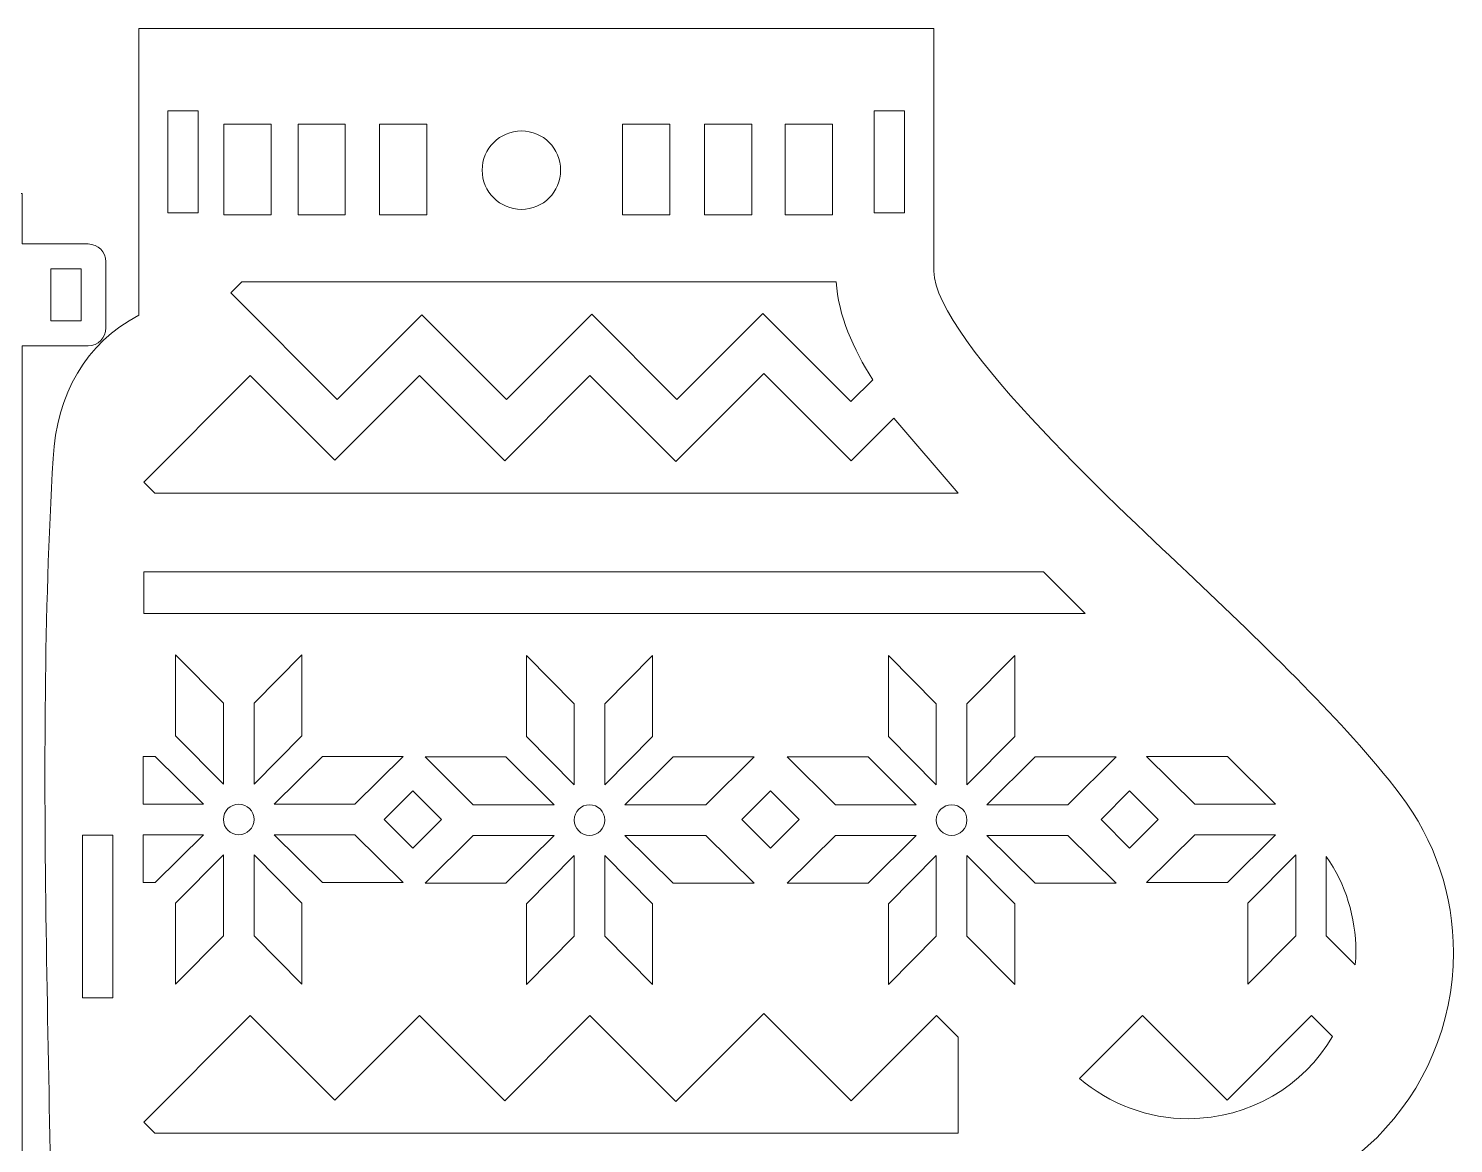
# Model space of a CAD drawing. Header units: centimetres. Extents: x -18.3 to 17.8, y -12.1 to 13.5.
# Drawn here: x 1.82 to 17.77, y 0.94 to 13.42 of the extents above; entities that cross this region are included whole.
import ezdxf

# ---------------------------------------------------------------- set-up
doc = ezdxf.new("R2010")
doc.units = ezdxf.units.CM
doc.header["$MEASUREMENT"] = 0
doc.layers.add('layer 1', color=7, linetype='Continuous')

msp = doc.modelspace()

# ---------------------------------------------------------------- linework, layer by layer
at = {"layer": 'layer 1', "color": 250, "lineweight": 9}
for points, knots in [([(3.05385, 10.21314), (3.05385, 10.21314), (3.05385, 13.42332), (3.05385, 13.42332), (3.05385, 13.42332), (3.05385, 13.42332), (11.95508, 13.42332), (11.95508, 13.42332), (11.95508, 13.42332), (11.95508, 13.42332), (11.95508, 10.70796), (11.95508, 10.70796), (11.95508, 10.70796), (11.95508, 9.93726), (14.23002, 7.87226), (14.79118, 7.33782), (14.79118, 7.33782), (15.22834, 6.92148), (15.66591, 6.50441), (16.08871, 6.07343), (16.08871, 6.07343), (16.46866, 5.68613), (16.84678, 5.28049), (17.17553, 4.84846), (17.17553, 4.84846), (17.5635, 4.3386), (17.7713, 3.72017), (17.7713, 3.07951), (17.7713, 3.07951), (17.7713, 1.46515), (16.46225, 0.15614), (14.8479, 0.15614), (14.8479, 0.15614), (14.31304, 0.15614), (13.79907, 0.30156), (13.3541, 0.56622), (13.3541, 0.56622), (13.3541, 0.56622), (13.3541, -1.9431), (13.3541, -1.9431), (13.3541, -1.9431), (13.37918, -5.0591), (10.82878, -7.57668), (7.7238, -7.57668), (7.7238, -7.57668), (4.61443, -7.57668), (2.0935, -5.05573), (2.0935, -1.94636), (2.0935, -1.94636), (2.0935, 1.57246), (1.89054, 5.09389), (2.09434, 8.61067), (2.09434, 8.61067), (2.13602, 9.33), (2.45902, 9.90311), (3.05385, 10.21314)], [0, 0, 0, 0, 0.06666667, 0.06666667, 0.06666667, 0.06666667, 0.13333333, 0.13333333, 0.13333333, 0.13333333, 0.2, 0.2, 0.2, 0.2, 0.26666667, 0.26666667, 0.26666667, 0.26666667, 0.33333333, 0.33333333, 0.33333333, 0.33333333, 0.4, 0.4, 0.4, 0.4, 0.46666667, 0.46666667, 0.46666667, 0.46666667, 0.53333333, 0.53333333, 0.53333333, 0.53333333, 0.6, 0.6, 0.6, 0.6, 0.66666667, 0.66666667, 0.66666667, 0.66666667, 0.73333333, 0.73333333, 0.73333333, 0.73333333, 0.8, 0.8, 0.8, 0.8, 0.86666667, 0.86666667, 0.86666667, 0.86666667, 1, 1, 1, 1]), ([(3.7192, 11.36144), (3.7192, 11.36144), (3.3792, 11.36144), (3.3792, 11.36144), (3.3792, 11.36144), (3.3792, 11.36144), (3.3792, 12.50147), (3.3792, 12.50147), (3.3792, 12.50147), (3.3792, 12.50147), (3.7192, 12.50147), (3.7192, 12.50147), (3.7192, 12.50147), (3.7192, 12.50147), (3.7192, 11.36144), (3.7192, 11.36144)], [0, 0, 0, 0, 0.2, 0.2, 0.2, 0.2, 0.4, 0.4, 0.4, 0.4, 0.6, 0.6, 0.6, 0.6, 1, 1, 1, 1]), ([(11.62508, 11.36144), (11.62508, 11.36144), (11.28508, 11.36144), (11.28508, 11.36144), (11.28508, 11.36144), (11.28508, 11.36144), (11.28508, 12.50147), (11.28508, 12.50147), (11.28508, 12.50147), (11.28508, 12.50147), (11.62508, 12.50147), (11.62508, 12.50147), (11.62508, 12.50147), (11.62508, 12.50147), (11.62508, 11.36144), (11.62508, 11.36144)], [0, 0, 0, 0, 0.2, 0.2, 0.2, 0.2, 0.4, 0.4, 0.4, 0.4, 0.6, 0.6, 0.6, 0.6, 1, 1, 1, 1]), ([(4.53563, 11.33703), (4.53563, 11.33703), (4.00751, 11.33703), (4.00751, 11.33703), (4.00751, 11.33703), (4.00751, 11.33703), (4.00751, 12.35212), (4.00751, 12.35212), (4.00751, 12.35212), (4.00751, 12.35212), (4.53563, 12.35212), (4.53563, 12.35212), (4.53563, 12.35212), (4.53563, 12.35212), (4.53563, 11.33703), (4.53563, 11.33703)], [0, 0, 0, 0, 0.2, 0.2, 0.2, 0.2, 0.4, 0.4, 0.4, 0.4, 0.6, 0.6, 0.6, 0.6, 1, 1, 1, 1]), ([(5.36554, 11.33703), (5.36554, 11.33703), (4.83742, 11.33703), (4.83742, 11.33703), (4.83742, 11.33703), (4.83742, 11.33703), (4.83742, 12.35212), (4.83742, 12.35212), (4.83742, 12.35212), (4.83742, 12.35212), (5.36554, 12.35212), (5.36554, 12.35212), (5.36554, 12.35212), (5.36554, 12.35212), (5.36554, 11.33703), (5.36554, 11.33703)], [0, 0, 0, 0, 0.2, 0.2, 0.2, 0.2, 0.4, 0.4, 0.4, 0.4, 0.6, 0.6, 0.6, 0.6, 1, 1, 1, 1]), ([(6.27776, 11.33703), (6.27776, 11.33703), (5.74964, 11.33703), (5.74964, 11.33703), (5.74964, 11.33703), (5.74964, 11.33703), (5.74964, 12.35212), (5.74964, 12.35212), (5.74964, 12.35212), (5.74964, 12.35212), (6.27776, 12.35212), (6.27776, 12.35212), (6.27776, 12.35212), (6.27776, 12.35212), (6.27776, 11.33703), (6.27776, 11.33703)], [0, 0, 0, 0, 0.2, 0.2, 0.2, 0.2, 0.4, 0.4, 0.4, 0.4, 0.6, 0.6, 0.6, 0.6, 1, 1, 1, 1]), ([(8.99724, 11.33703), (8.99724, 11.33703), (8.46912, 11.33703), (8.46912, 11.33703), (8.46912, 11.33703), (8.46912, 11.33703), (8.46912, 12.35212), (8.46912, 12.35212), (8.46912, 12.35212), (8.46912, 12.35212), (8.99724, 12.35212), (8.99724, 12.35212), (8.99724, 12.35212), (8.99724, 12.35212), (8.99724, 11.33703), (8.99724, 11.33703)], [0, 0, 0, 0, 0.2, 0.2, 0.2, 0.2, 0.4, 0.4, 0.4, 0.4, 0.6, 0.6, 0.6, 0.6, 1, 1, 1, 1]), ([(9.9163, 11.33703), (9.9163, 11.33703), (9.38818, 11.33703), (9.38818, 11.33703), (9.38818, 11.33703), (9.38818, 11.33703), (9.38818, 12.35212), (9.38818, 12.35212), (9.38818, 12.35212), (9.38818, 12.35212), (9.9163, 12.35212), (9.9163, 12.35212), (9.9163, 12.35212), (9.9163, 12.35212), (9.9163, 11.33703), (9.9163, 11.33703)], [0, 0, 0, 0, 0.2, 0.2, 0.2, 0.2, 0.4, 0.4, 0.4, 0.4, 0.6, 0.6, 0.6, 0.6, 1, 1, 1, 1]), ([(10.81823, 11.33703), (10.81823, 11.33703), (10.29011, 11.33703), (10.29011, 11.33703), (10.29011, 11.33703), (10.29011, 11.33703), (10.29011, 12.35212), (10.29011, 12.35212), (10.29011, 12.35212), (10.29011, 12.35212), (10.81823, 12.35212), (10.81823, 12.35212), (10.81823, 12.35212), (10.81823, 12.35212), (10.81823, 11.33703), (10.81823, 11.33703)], [0, 0, 0, 0, 0.2, 0.2, 0.2, 0.2, 0.4, 0.4, 0.4, 0.4, 0.6, 0.6, 0.6, 0.6, 1, 1, 1, 1]), ([(7.33742, 11.39876), (7.09499, 11.39876), (6.89847, 11.59528), (6.89847, 11.83771), (6.89847, 11.83771), (6.89847, 12.08015), (7.09499, 12.27667), (7.33742, 12.27667), (7.33742, 12.27667), (7.57986, 12.27667), (7.77637, 12.08015), (7.77637, 11.83771), (7.77637, 11.83771), (7.77637, 11.59528), (7.57986, 11.39876), (7.33742, 11.39876)], [0, 0, 0, 0, 0.2, 0.2, 0.2, 0.2, 0.4, 0.4, 0.4, 0.4, 0.6, 0.6, 0.6, 0.6, 1, 1, 1, 1]), ([(-2.25115, -7.28205), (-2.25115, -7.28205), (-2.25115, -7.15516), (-2.25115, -7.15516), (-2.25115, -7.15516), (-2.25115, -7.15516), (-2.55116, -7.15516), (-2.55116, -7.15516), (-2.55116, -7.15516), (-2.55116, -7.15516), (-2.55116, -6.52785), (-2.55116, -6.52785), (-2.55116, -6.52785), (-2.55116, -6.52785), (-2.25115, -6.52785), (-2.25115, -6.52785), (-2.25115, -6.52785), (-2.25115, -6.52785), (-2.25115, -5.69851), (-2.25115, -5.69851), (-2.25115, -5.69851), (-2.25115, -5.69851), (-2.25115, -5.042), (-2.25115, -5.042), (-2.25115, -5.042), (-2.25115, -5.042), (-2.25115, -2.96381), (-2.25115, -2.96381), (-2.25115, -2.96381), (-2.25115, -2.96381), (-2.55115, -2.96381), (-2.55115, -2.96381), (-2.55115, -2.96381), (-2.55115, -2.96381), (-2.55115, -2.3073), (-2.55115, -2.3073), (-2.55115, -2.3073), (-2.55115, -2.3073), (-2.25115, -2.3073), (-2.25115, -2.3073), (-2.25115, -2.3073), (-2.25115, -2.3073), (-2.25115, -0.38611), (-2.25115, -0.38611), (-2.25115, -0.38611), (-2.25115, -0.40261), (-2.26465, -0.41611), (-2.28115, -0.41611), (-2.28115, -0.41611), (-2.28115, -0.41611), (-2.52115, -0.41611), (-2.52115, -0.41611), (-2.52115, -0.41611), (-2.53765, -0.41611), (-2.55115, -0.40261), (-2.55115, -0.38611), (-2.55115, -0.38611), (-2.55115, -0.38611), (-2.55115, 0.21039), (-2.55115, 0.21039), (-2.55115, 0.21039), (-2.55115, 0.2269), (-2.53765, 0.2404), (-2.52115, 0.2404), (-2.52115, 0.2404), (-2.52115, 0.2404), (-2.28115, 0.2404), (-2.28115, 0.2404), (-2.28115, 0.2404), (-2.26465, 0.2404), (-2.25115, 0.2269), (-2.25115, 0.21039), (-2.25115, 0.21039), (-2.25115, 0.21039), (-2.25115, 3.10605), (-2.25115, 3.10605), (-2.25115, 3.10605), (-2.25115, 3.10605), (-2.55115, 3.10605), (-2.55115, 3.10605), (-2.55115, 3.10605), (-2.55115, 3.10605), (-2.55115, 4.01445), (-2.55115, 4.01445), (-2.55115, 4.01445), (-2.55115, 4.01445), (-2.25115, 4.01445), (-2.25115, 4.01445), (-2.25115, 4.01445), (-2.25115, 4.01445), (-2.25115, 7.28775), (-2.25115, 7.28775), (-2.25115, 7.28775), (-2.25115, 7.28775), (-2.55115, 7.28775), (-2.55115, 7.28775), (-2.55115, 7.28775), (-2.55115, 7.28775), (-2.55115, 8.19615), (-2.55115, 8.19615), (-2.55115, 8.19615), (-2.55115, 8.19615), (-2.25115, 8.19615), (-2.25115, 8.19615), (-2.25115, 8.19615), (-2.25115, 8.19615), (-2.25115, 9.21795), (-2.25115, 9.21795), (-2.25115, 9.21795), (-2.25115, 9.21795), (-2.25115, 9.87143), (-2.25115, 9.87143), (-2.25115, 9.87143), (-2.25115, 9.87143), (-2.55115, 9.87143), (-2.55115, 9.87143), (-2.55115, 9.87143), (-2.55115, 9.87143), (-2.55115, 10.77983), (-2.55115, 10.77983), (-2.55115, 10.77983), (-2.55115, 10.77983), (-2.25115, 10.77983), (-2.25115, 10.77983), (-2.25115, 10.77983), (-2.25115, 10.77983), (-2.25115, 11.57795), (-2.25115, 11.57795), (-2.25115, 11.57795), (-2.25115, 11.57795), (-1.45115, 11.57795), (-1.45115, 11.57795), (-1.45115, 11.57795), (-1.45115, 11.57795), (-1.45115, 11.27795), (-1.45115, 11.27795), (-1.45115, 11.27795), (-1.45115, 11.27795), (-0.65115, 11.27795), (-0.65115, 11.27795), (-0.65115, 11.27795), (-0.65115, 11.27795), (-0.65115, 11.57795), (-0.65115, 11.57795), (-0.65115, 11.57795), (-0.65115, 11.57795), (0.14885, 11.57795), (0.14885, 11.57795), (0.14885, 11.57795), (0.14885, 11.57795), (0.14885, 11.27795), (0.14885, 11.27795), (0.14885, 11.27795), (0.14885, 11.27795), (0.94885, 11.27795), (0.94885, 11.27795), (0.94885, 11.27795), (0.94885, 11.27795), (0.94885, 11.57795), (0.94885, 11.57795), (0.94885, 11.57795), (0.94885, 11.57795), (1.74885, 11.57795), (1.74885, 11.57795), (1.74885, 11.57795), (1.74885, 11.57795), (1.74885, 11.01146), (1.74885, 11.01146), (1.74885, 11.01146), (1.74885, 11.01146), (2.48648, 11.01146), (2.48648, 11.01146), (2.48648, 11.01146), (2.5965, 11.01146), (2.68649, 10.92146), (2.68649, 10.81146), (2.68649, 10.81146), (2.68649, 10.81146), (2.68649, 10.07143), (2.68649, 10.07143), (2.68649, 10.07143), (2.68649, 9.96143), (2.5965, 9.87143), (2.48648, 9.87143), (2.48648, 9.87143), (2.48648, 9.87143), (1.74885, 9.87143), (1.74885, 9.87143), (1.74885, 9.87143), (1.74885, 9.87143), (1.74885, 9.21795), (1.74885, 9.21795), (1.74885, 9.21795), (1.74885, 9.21795), (1.74885, -6.64145), (1.74885, -6.64145), (1.74885, -6.64145), (1.74885, -6.64145), (1.34885, -6.64145), (1.34885, -6.64145), (1.34885, -6.64145), (1.34885, -6.64145), (1.34885, -6.78334), (1.34885, -6.78334), (1.34885, -6.78334), (1.34885, -6.78334), (1.34885, -6.79102), (1.34885, -6.79102), (1.34885, -6.79102), (1.34885, -6.79102), (1.34885, -7.04145), (1.34885, -7.04145), (1.34885, -7.04145), (1.34885, -7.04145), (1.74885, -7.04145), (1.74885, -7.04145), (1.74885, -7.04145), (1.74885, -7.04145), (1.74885, -7.28205), (1.74885, -7.28205), (1.74885, -7.28205), (1.74885, -7.28205), (-2.25115, -7.28205), (-2.25115, -7.28205)], [0, 0, 0, 0, 0.01754386, 0.01754386, 0.01754386, 0.01754386, 0.03508772, 0.03508772, 0.03508772, 0.03508772, 0.05263158, 0.05263158, 0.05263158, 0.05263158, 0.07017544, 0.07017544, 0.07017544, 0.07017544, 0.0877193, 0.0877193, 0.0877193, 0.0877193, 0.10526316, 0.10526316, 0.10526316, 0.10526316, 0.12280702, 0.12280702, 0.12280702, 0.12280702, 0.14035088, 0.14035088, 0.14035088, 0.14035088, 0.15789474, 0.15789474, 0.15789474, 0.15789474, 0.1754386, 0.1754386, 0.1754386, 0.1754386, 0.19298246, 0.19298246, 0.19298246, 0.19298246, 0.21052632, 0.21052632, 0.21052632, 0.21052632, 0.22807018, 0.22807018, 0.22807018, 0.22807018, 0.24561404, 0.24561404, 0.24561404, 0.24561404, 0.26315789, 0.26315789, 0.26315789, 0.26315789, 0.28070175, 0.28070175, 0.28070175, 0.28070175, 0.29824561, 0.29824561, 0.29824561, 0.29824561, 0.31578947, 0.31578947, 0.31578947, 0.31578947, 0.33333333, 0.33333333, 0.33333333, 0.33333333, 0.35087719, 0.35087719, 0.35087719, 0.35087719, 0.36842105, 0.36842105, 0.36842105, 0.36842105, 0.38596491, 0.38596491, 0.38596491, 0.38596491, 0.40350877, 0.40350877, 0.40350877, 0.40350877, 0.42105263, 0.42105263, 0.42105263, 0.42105263, 0.43859649, 0.43859649, 0.43859649, 0.43859649, 0.45614035, 0.45614035, 0.45614035, 0.45614035, 0.47368421, 0.47368421, 0.47368421, 0.47368421, 0.49122807, 0.49122807, 0.49122807, 0.49122807, 0.50877193, 0.50877193, 0.50877193, 0.50877193, 0.52631579, 0.52631579, 0.52631579, 0.52631579, 0.54385965, 0.54385965, 0.54385965, 0.54385965, 0.56140351, 0.56140351, 0.56140351, 0.56140351, 0.57894737, 0.57894737, 0.57894737, 0.57894737, 0.59649123, 0.59649123, 0.59649123, 0.59649123, 0.61403509, 0.61403509, 0.61403509, 0.61403509, 0.63157895, 0.63157895, 0.63157895, 0.63157895, 0.64912281, 0.64912281, 0.64912281, 0.64912281, 0.66666667, 0.66666667, 0.66666667, 0.66666667, 0.68421053, 0.68421053, 0.68421053, 0.68421053, 0.70175439, 0.70175439, 0.70175439, 0.70175439, 0.71929825, 0.71929825, 0.71929825, 0.71929825, 0.73684211, 0.73684211, 0.73684211, 0.73684211, 0.75438596, 0.75438596, 0.75438596, 0.75438596, 0.77192982, 0.77192982, 0.77192982, 0.77192982, 0.78947368, 0.78947368, 0.78947368, 0.78947368, 0.80701754, 0.80701754, 0.80701754, 0.80701754, 0.8245614, 0.8245614, 0.8245614, 0.8245614, 0.84210526, 0.84210526, 0.84210526, 0.84210526, 0.85964912, 0.85964912, 0.85964912, 0.85964912, 0.87719298, 0.87719298, 0.87719298, 0.87719298, 0.89473684, 0.89473684, 0.89473684, 0.89473684, 0.9122807, 0.9122807, 0.9122807, 0.9122807, 0.92982456, 0.92982456, 0.92982456, 0.92982456, 0.94736842, 0.94736842, 0.94736842, 0.94736842, 0.96491228, 0.96491228, 0.96491228, 0.96491228, 1, 1, 1, 1]), ([(2.40885, 10.15041), (2.40885, 10.15041), (2.06885, 10.15041), (2.06885, 10.15041), (2.06885, 10.15041), (2.06885, 10.15041), (2.06885, 10.73249), (2.06885, 10.73249), (2.06885, 10.73249), (2.06885, 10.73249), (2.40885, 10.73249), (2.40885, 10.73249), (2.40885, 10.73249), (2.40885, 10.73249), (2.40885, 10.15041), (2.40885, 10.15041)], [0, 0, 0, 0, 0.2, 0.2, 0.2, 0.2, 0.4, 0.4, 0.4, 0.4, 0.6, 0.6, 0.6, 0.6, 1, 1, 1, 1]), ([(11.27055, 9.49259), (11.05172, 9.83801), (10.88267, 10.21488), (10.86197, 10.58853), (10.86197, 10.58853), (10.86197, 10.58853), (4.2074, 10.58853), (4.2074, 10.58853), (4.2074, 10.58853), (4.2074, 10.58853), (4.08365, 10.46477), (4.08365, 10.46477), (4.08365, 10.46477), (4.08365, 10.46477), (5.27671, 9.2717), (5.27671, 9.2717), (5.27671, 9.2717), (5.27671, 9.2717), (6.22374, 10.21873), (6.22374, 10.21873), (6.22374, 10.21873), (6.22374, 10.21873), (7.17078, 9.2717), (7.17078, 9.2717), (7.17078, 9.2717), (7.17078, 9.2717), (8.12415, 10.22506), (8.12415, 10.22506), (8.12415, 10.22506), (8.12415, 10.22506), (9.07751, 9.2717), (9.07751, 9.2717), (9.07751, 9.2717), (9.07751, 9.2717), (10.03931, 10.23349), (10.03931, 10.23349), (10.03931, 10.23349), (10.03931, 10.23349), (11.02538, 9.24742), (11.02538, 9.24742), (11.02538, 9.24742), (11.02538, 9.24742), (11.27055, 9.49259), (11.27055, 9.49259)], [0, 0, 0, 0, 0.08333333, 0.08333333, 0.08333333, 0.08333333, 0.16666667, 0.16666667, 0.16666667, 0.16666667, 0.25, 0.25, 0.25, 0.25, 0.33333333, 0.33333333, 0.33333333, 0.33333333, 0.41666667, 0.41666667, 0.41666667, 0.41666667, 0.5, 0.5, 0.5, 0.5, 0.58333333, 0.58333333, 0.58333333, 0.58333333, 0.66666667, 0.66666667, 0.66666667, 0.66666667, 0.75, 0.75, 0.75, 0.75, 0.83333333, 0.83333333, 0.83333333, 0.83333333, 1, 1, 1, 1]), ([(3.23347, 8.22182), (3.23347, 8.22182), (3.10971, 8.34558), (3.10971, 8.34558), (3.10971, 8.34558), (3.10971, 8.34558), (4.30278, 9.53865), (4.30278, 9.53865), (4.30278, 9.53865), (4.30278, 9.53865), (5.24981, 8.59162), (5.24981, 8.59162), (5.24981, 8.59162), (5.24981, 8.59162), (6.19685, 9.53865), (6.19685, 9.53865), (6.19685, 9.53865), (6.19685, 9.53865), (7.15022, 8.58529), (7.15022, 8.58529), (7.15022, 8.58529), (7.15022, 8.58529), (8.10358, 9.53865), (8.10358, 9.53865), (8.10358, 9.53865), (8.10358, 9.53865), (9.06538, 8.57686), (9.06538, 8.57686), (9.06538, 8.57686), (9.06538, 8.57686), (10.05144, 9.56293), (10.05144, 9.56293), (10.05144, 9.56293), (10.05144, 9.56293), (11.03014, 8.58425), (11.03014, 8.58425), (11.03014, 8.58425), (11.03014, 8.58425), (11.50734, 9.06145), (11.50734, 9.06145), (11.50734, 9.06145), (11.50734, 9.06145), (12.22756, 8.22182), (12.22756, 8.22182), (12.22756, 8.22182), (12.22756, 8.22182), (3.23347, 8.22182), (3.23347, 8.22182)], [0, 0, 0, 0, 0.07692308, 0.07692308, 0.07692308, 0.07692308, 0.15384615, 0.15384615, 0.15384615, 0.15384615, 0.23076923, 0.23076923, 0.23076923, 0.23076923, 0.30769231, 0.30769231, 0.30769231, 0.30769231, 0.38461538, 0.38461538, 0.38461538, 0.38461538, 0.46153846, 0.46153846, 0.46153846, 0.46153846, 0.53846154, 0.53846154, 0.53846154, 0.53846154, 0.61538462, 0.61538462, 0.61538462, 0.61538462, 0.69230769, 0.69230769, 0.69230769, 0.69230769, 0.76923077, 0.76923077, 0.76923077, 0.76923077, 0.84615385, 0.84615385, 0.84615385, 0.84615385, 1, 1, 1, 1]), ([(13.64746, 6.87472), (13.64746, 6.87472), (3.1125, 6.87472), (3.1125, 6.87472), (3.1125, 6.87472), (3.1125, 6.87472), (3.1125, 7.34111), (3.1125, 7.34111), (3.1125, 7.34111), (3.1125, 7.34111), (13.18106, 7.34111), (13.18106, 7.34111), (13.18106, 7.34111), (13.18106, 7.34111), (13.64746, 6.87472), (13.64746, 6.87472)], [0, 0, 0, 0, 0.2, 0.2, 0.2, 0.2, 0.4, 0.4, 0.4, 0.4, 0.6, 0.6, 0.6, 0.6, 1, 1, 1, 1]), ([(3.46685, 6.41176), (3.46685, 6.41176), (4.00183, 5.87099), (4.00183, 5.87099), (4.00183, 5.87099), (4.00183, 5.87099), (4.00183, 4.96563), (4.00183, 4.96563), (4.00183, 4.96563), (4.00183, 4.96563), (3.46685, 5.5064), (3.46685, 5.5064), (3.46685, 5.5064), (3.46685, 5.5064), (3.46685, 6.41176), (3.46685, 6.41176)], [0, 0, 0, 0, 0.2, 0.2, 0.2, 0.2, 0.4, 0.4, 0.4, 0.4, 0.6, 0.6, 0.6, 0.6, 1, 1, 1, 1]), ([(4.87974, 6.41176), (4.87974, 6.41176), (4.34476, 5.87099), (4.34476, 5.87099), (4.34476, 5.87099), (4.34476, 5.87099), (4.34476, 4.96563), (4.34476, 4.96563), (4.34476, 4.96563), (4.34476, 4.96563), (4.87974, 5.5064), (4.87974, 5.5064), (4.87974, 5.5064), (4.87974, 5.5064), (4.87974, 6.41176), (4.87974, 6.41176)], [0, 0, 0, 0, 0.2, 0.2, 0.2, 0.2, 0.4, 0.4, 0.4, 0.4, 0.6, 0.6, 0.6, 0.6, 1, 1, 1, 1]), ([(7.39332, 6.40501), (7.39332, 6.40501), (7.9283, 5.86424), (7.9283, 5.86424), (7.9283, 5.86424), (7.9283, 5.86424), (7.9283, 4.95888), (7.9283, 4.95888), (7.9283, 4.95888), (7.9283, 4.95888), (7.39332, 5.49965), (7.39332, 5.49965), (7.39332, 5.49965), (7.39332, 5.49965), (7.39332, 6.40501), (7.39332, 6.40501)], [0, 0, 0, 0, 0.2, 0.2, 0.2, 0.2, 0.4, 0.4, 0.4, 0.4, 0.6, 0.6, 0.6, 0.6, 1, 1, 1, 1]), ([(8.80621, 6.40501), (8.80621, 6.40501), (8.27123, 5.86424), (8.27123, 5.86424), (8.27123, 5.86424), (8.27123, 5.86424), (8.27123, 4.95888), (8.27123, 4.95888), (8.27123, 4.95888), (8.27123, 4.95888), (8.80621, 5.49965), (8.80621, 5.49965), (8.80621, 5.49965), (8.80621, 5.49965), (8.80621, 6.40501), (8.80621, 6.40501)], [0, 0, 0, 0, 0.2, 0.2, 0.2, 0.2, 0.4, 0.4, 0.4, 0.4, 0.6, 0.6, 0.6, 0.6, 1, 1, 1, 1]), ([(11.44702, 6.40501), (11.44702, 6.40501), (11.982, 5.86424), (11.982, 5.86424), (11.982, 5.86424), (11.982, 5.86424), (11.982, 4.95888), (11.982, 4.95888), (11.982, 4.95888), (11.982, 4.95888), (11.44702, 5.49965), (11.44702, 5.49965), (11.44702, 5.49965), (11.44702, 5.49965), (11.44702, 6.40501), (11.44702, 6.40501)], [0, 0, 0, 0, 0.2, 0.2, 0.2, 0.2, 0.4, 0.4, 0.4, 0.4, 0.6, 0.6, 0.6, 0.6, 1, 1, 1, 1]), ([(12.85991, 6.40501), (12.85991, 6.40501), (12.32492, 5.86424), (12.32492, 5.86424), (12.32492, 5.86424), (12.32492, 5.86424), (12.32492, 4.95888), (12.32492, 4.95888), (12.32492, 4.95888), (12.32492, 4.95888), (12.85991, 5.49965), (12.85991, 5.49965), (12.85991, 5.49965), (12.85991, 5.49965), (12.85991, 6.40501), (12.85991, 6.40501)], [0, 0, 0, 0, 0.2, 0.2, 0.2, 0.2, 0.4, 0.4, 0.4, 0.4, 0.6, 0.6, 0.6, 0.6, 1, 1, 1, 1]), ([(3.10151, 4.74166), (3.10151, 4.74166), (3.77786, 4.74166), (3.77786, 4.74166), (3.77786, 4.74166), (3.77786, 4.74166), (3.2371, 5.27664), (3.2371, 5.27664), (3.2371, 5.27664), (3.2371, 5.27664), (3.10151, 5.27664), (3.10151, 5.27664), (3.10151, 5.27664), (3.10151, 5.27664), (3.10151, 4.74166), (3.10151, 4.74166)], [0, 0, 0, 0, 0.2, 0.2, 0.2, 0.2, 0.4, 0.4, 0.4, 0.4, 0.6, 0.6, 0.6, 0.6, 1, 1, 1, 1]), ([(6.01485, 5.27664), (6.01485, 5.27664), (5.47409, 4.74166), (5.47409, 4.74166), (5.47409, 4.74166), (5.47409, 4.74166), (4.56873, 4.74166), (4.56873, 4.74166), (4.56873, 4.74166), (4.56873, 4.74166), (5.1095, 5.27664), (5.1095, 5.27664), (5.1095, 5.27664), (5.1095, 5.27664), (6.01485, 5.27664), (6.01485, 5.27664)], [0, 0, 0, 0, 0.2, 0.2, 0.2, 0.2, 0.4, 0.4, 0.4, 0.4, 0.6, 0.6, 0.6, 0.6, 1, 1, 1, 1]), ([(6.25821, 5.26989), (6.25821, 5.26989), (6.79897, 4.73491), (6.79897, 4.73491), (6.79897, 4.73491), (6.79897, 4.73491), (7.70433, 4.73491), (7.70433, 4.73491), (7.70433, 4.73491), (7.70433, 4.73491), (7.16356, 5.26989), (7.16356, 5.26989), (7.16356, 5.26989), (7.16356, 5.26989), (6.25821, 5.26989), (6.25821, 5.26989)], [0, 0, 0, 0, 0.2, 0.2, 0.2, 0.2, 0.4, 0.4, 0.4, 0.4, 0.6, 0.6, 0.6, 0.6, 1, 1, 1, 1]), ([(9.94132, 5.26989), (9.94132, 5.26989), (9.40056, 4.73491), (9.40056, 4.73491), (9.40056, 4.73491), (9.40056, 4.73491), (8.4952, 4.73491), (8.4952, 4.73491), (8.4952, 4.73491), (8.4952, 4.73491), (9.03597, 5.26989), (9.03597, 5.26989), (9.03597, 5.26989), (9.03597, 5.26989), (9.94132, 5.26989), (9.94132, 5.26989)], [0, 0, 0, 0, 0.2, 0.2, 0.2, 0.2, 0.4, 0.4, 0.4, 0.4, 0.6, 0.6, 0.6, 0.6, 1, 1, 1, 1]), ([(10.3119, 5.26989), (10.3119, 5.26989), (10.85267, 4.73491), (10.85267, 4.73491), (10.85267, 4.73491), (10.85267, 4.73491), (11.75803, 4.73491), (11.75803, 4.73491), (11.75803, 4.73491), (11.75803, 4.73491), (11.21726, 5.26989), (11.21726, 5.26989), (11.21726, 5.26989), (11.21726, 5.26989), (10.3119, 5.26989), (10.3119, 5.26989)], [0, 0, 0, 0, 0.2, 0.2, 0.2, 0.2, 0.4, 0.4, 0.4, 0.4, 0.6, 0.6, 0.6, 0.6, 1, 1, 1, 1]), ([(13.99502, 5.26989), (13.99502, 5.26989), (13.45425, 4.73491), (13.45425, 4.73491), (13.45425, 4.73491), (13.45425, 4.73491), (12.5489, 4.73491), (12.5489, 4.73491), (12.5489, 4.73491), (12.5489, 4.73491), (13.08966, 5.26989), (13.08966, 5.26989), (13.08966, 5.26989), (13.08966, 5.26989), (13.99502, 5.26989), (13.99502, 5.26989)], [0, 0, 0, 0, 0.2, 0.2, 0.2, 0.2, 0.4, 0.4, 0.4, 0.4, 0.6, 0.6, 0.6, 0.6, 1, 1, 1, 1]), ([(14.33446, 5.27664), (14.33446, 5.27664), (14.87523, 4.74166), (14.87523, 4.74166), (14.87523, 4.74166), (14.87523, 4.74166), (15.78059, 4.74166), (15.78059, 4.74166), (15.78059, 4.74166), (15.78059, 4.74166), (15.23982, 5.27664), (15.23982, 5.27664), (15.23982, 5.27664), (15.23982, 5.27664), (14.33446, 5.27664), (14.33446, 5.27664)], [0, 0, 0, 0, 0.2, 0.2, 0.2, 0.2, 0.4, 0.4, 0.4, 0.4, 0.6, 0.6, 0.6, 0.6, 1, 1, 1, 1]), ([(6.12116, 4.2501), (6.12116, 4.2501), (5.80107, 4.5702), (5.80107, 4.5702), (5.80107, 4.5702), (5.80107, 4.5702), (6.12116, 4.89029), (6.12116, 4.89029), (6.12116, 4.89029), (6.12116, 4.89029), (6.44126, 4.5702), (6.44126, 4.5702), (6.44126, 4.5702), (6.44126, 4.5702), (6.12116, 4.2501), (6.12116, 4.2501)], [0, 0, 0, 0, 0.2, 0.2, 0.2, 0.2, 0.4, 0.4, 0.4, 0.4, 0.6, 0.6, 0.6, 0.6, 1, 1, 1, 1]), ([(10.12661, 4.2501), (10.12661, 4.2501), (9.80652, 4.5702), (9.80652, 4.5702), (9.80652, 4.5702), (9.80652, 4.5702), (10.12661, 4.89029), (10.12661, 4.89029), (10.12661, 4.89029), (10.12661, 4.89029), (10.44671, 4.5702), (10.44671, 4.5702), (10.44671, 4.5702), (10.44671, 4.5702), (10.12661, 4.2501), (10.12661, 4.2501)], [0, 0, 0, 0, 0.2, 0.2, 0.2, 0.2, 0.4, 0.4, 0.4, 0.4, 0.6, 0.6, 0.6, 0.6, 1, 1, 1, 1]), ([(14.14584, 4.2501), (14.14584, 4.2501), (13.82575, 4.5702), (13.82575, 4.5702), (13.82575, 4.5702), (13.82575, 4.5702), (14.14584, 4.89029), (14.14584, 4.89029), (14.14584, 4.89029), (14.14584, 4.89029), (14.46594, 4.5702), (14.46594, 4.5702), (14.46594, 4.5702), (14.46594, 4.5702), (14.14584, 4.2501), (14.14584, 4.2501)], [0, 0, 0, 0, 0.2, 0.2, 0.2, 0.2, 0.4, 0.4, 0.4, 0.4, 0.6, 0.6, 0.6, 0.6, 1, 1, 1, 1]), ([(4.1733, 4.39873), (4.26799, 4.39873), (4.34476, 4.47551), (4.34476, 4.5702), (4.34476, 4.5702), (4.34476, 4.66489), (4.26799, 4.74166), (4.1733, 4.74166), (4.1733, 4.74166), (4.07861, 4.74166), (4.00183, 4.66489), (4.00183, 4.5702), (4.00183, 4.5702), (4.00183, 4.47551), (4.07861, 4.39873), (4.1733, 4.39873)], [0, 0, 0, 0, 0.2, 0.2, 0.2, 0.2, 0.4, 0.4, 0.4, 0.4, 0.6, 0.6, 0.6, 0.6, 1, 1, 1, 1]), ([(8.09976, 4.39198), (8.00507, 4.39198), (7.9283, 4.46876), (7.9283, 4.56345), (7.9283, 4.56345), (7.9283, 4.65814), (8.00507, 4.73491), (8.09976, 4.73491), (8.09976, 4.73491), (8.19445, 4.73491), (8.27123, 4.65814), (8.27123, 4.56345), (8.27123, 4.56345), (8.27123, 4.46876), (8.19445, 4.39198), (8.09976, 4.39198)], [0, 0, 0, 0, 0.2, 0.2, 0.2, 0.2, 0.4, 0.4, 0.4, 0.4, 0.6, 0.6, 0.6, 0.6, 1, 1, 1, 1]), ([(12.15346, 4.39198), (12.24815, 4.39198), (12.32492, 4.46876), (12.32492, 4.56345), (12.32492, 4.56345), (12.32492, 4.65814), (12.24815, 4.73491), (12.15346, 4.73491), (12.15346, 4.73491), (12.05877, 4.73491), (11.982, 4.65814), (11.982, 4.56345), (11.982, 4.56345), (11.982, 4.46876), (12.05877, 4.39198), (12.15346, 4.39198)], [0, 0, 0, 0, 0.2, 0.2, 0.2, 0.2, 0.4, 0.4, 0.4, 0.4, 0.6, 0.6, 0.6, 0.6, 1, 1, 1, 1]), ([(2.7635, 2.5743), (2.7635, 2.5743), (2.4235, 2.5743), (2.4235, 2.5743), (2.4235, 2.5743), (2.4235, 2.5743), (2.4235, 4.39463), (2.4235, 4.39463), (2.4235, 4.39463), (2.4235, 4.39463), (2.7635, 4.39463), (2.7635, 4.39463), (2.7635, 4.39463), (2.7635, 4.39463), (2.7635, 2.5743), (2.7635, 2.5743)], [0, 0, 0, 0, 0.2, 0.2, 0.2, 0.2, 0.4, 0.4, 0.4, 0.4, 0.6, 0.6, 0.6, 0.6, 1, 1, 1, 1]), ([(3.10151, 4.39873), (3.10151, 4.39873), (3.77786, 4.39873), (3.77786, 4.39873), (3.77786, 4.39873), (3.77786, 4.39873), (3.2371, 3.86375), (3.2371, 3.86375), (3.2371, 3.86375), (3.2371, 3.86375), (3.10151, 3.86375), (3.10151, 3.86375), (3.10151, 3.86375), (3.10151, 3.86375), (3.10151, 4.39873), (3.10151, 4.39873)], [0, 0, 0, 0, 0.2, 0.2, 0.2, 0.2, 0.4, 0.4, 0.4, 0.4, 0.6, 0.6, 0.6, 0.6, 1, 1, 1, 1]), ([(6.01485, 3.86375), (6.01485, 3.86375), (5.47409, 4.39873), (5.47409, 4.39873), (5.47409, 4.39873), (5.47409, 4.39873), (4.56873, 4.39873), (4.56873, 4.39873), (4.56873, 4.39873), (4.56873, 4.39873), (5.1095, 3.86375), (5.1095, 3.86375), (5.1095, 3.86375), (5.1095, 3.86375), (6.01485, 3.86375), (6.01485, 3.86375)], [0, 0, 0, 0, 0.2, 0.2, 0.2, 0.2, 0.4, 0.4, 0.4, 0.4, 0.6, 0.6, 0.6, 0.6, 1, 1, 1, 1]), ([(6.25821, 3.857), (6.25821, 3.857), (6.79897, 4.39198), (6.79897, 4.39198), (6.79897, 4.39198), (6.79897, 4.39198), (7.70433, 4.39198), (7.70433, 4.39198), (7.70433, 4.39198), (7.70433, 4.39198), (7.16356, 3.857), (7.16356, 3.857), (7.16356, 3.857), (7.16356, 3.857), (6.25821, 3.857), (6.25821, 3.857)], [0, 0, 0, 0, 0.2, 0.2, 0.2, 0.2, 0.4, 0.4, 0.4, 0.4, 0.6, 0.6, 0.6, 0.6, 1, 1, 1, 1]), ([(9.94132, 3.857), (9.94132, 3.857), (9.40056, 4.39198), (9.40056, 4.39198), (9.40056, 4.39198), (9.40056, 4.39198), (8.4952, 4.39198), (8.4952, 4.39198), (8.4952, 4.39198), (8.4952, 4.39198), (9.03597, 3.857), (9.03597, 3.857), (9.03597, 3.857), (9.03597, 3.857), (9.94132, 3.857), (9.94132, 3.857)], [0, 0, 0, 0, 0.2, 0.2, 0.2, 0.2, 0.4, 0.4, 0.4, 0.4, 0.6, 0.6, 0.6, 0.6, 1, 1, 1, 1]), ([(10.3119, 3.857), (10.3119, 3.857), (10.85267, 4.39198), (10.85267, 4.39198), (10.85267, 4.39198), (10.85267, 4.39198), (11.75803, 4.39198), (11.75803, 4.39198), (11.75803, 4.39198), (11.75803, 4.39198), (11.21726, 3.857), (11.21726, 3.857), (11.21726, 3.857), (11.21726, 3.857), (10.3119, 3.857), (10.3119, 3.857)], [0, 0, 0, 0, 0.2, 0.2, 0.2, 0.2, 0.4, 0.4, 0.4, 0.4, 0.6, 0.6, 0.6, 0.6, 1, 1, 1, 1]), ([(13.99502, 3.857), (13.99502, 3.857), (13.45425, 4.39198), (13.45425, 4.39198), (13.45425, 4.39198), (13.45425, 4.39198), (12.5489, 4.39198), (12.5489, 4.39198), (12.5489, 4.39198), (12.5489, 4.39198), (13.08966, 3.857), (13.08966, 3.857), (13.08966, 3.857), (13.08966, 3.857), (13.99502, 3.857), (13.99502, 3.857)], [0, 0, 0, 0, 0.2, 0.2, 0.2, 0.2, 0.4, 0.4, 0.4, 0.4, 0.6, 0.6, 0.6, 0.6, 1, 1, 1, 1]), ([(14.33446, 3.86375), (14.33446, 3.86375), (14.87523, 4.39873), (14.87523, 4.39873), (14.87523, 4.39873), (14.87523, 4.39873), (15.78059, 4.39873), (15.78059, 4.39873), (15.78059, 4.39873), (15.78059, 4.39873), (15.23982, 3.86375), (15.23982, 3.86375), (15.23982, 3.86375), (15.23982, 3.86375), (14.33446, 3.86375), (14.33446, 3.86375)], [0, 0, 0, 0, 0.2, 0.2, 0.2, 0.2, 0.4, 0.4, 0.4, 0.4, 0.6, 0.6, 0.6, 0.6, 1, 1, 1, 1]), ([(3.46685, 2.72864), (3.46685, 2.72864), (4.00183, 3.26941), (4.00183, 3.26941), (4.00183, 3.26941), (4.00183, 3.26941), (4.00183, 4.17476), (4.00183, 4.17476), (4.00183, 4.17476), (4.00183, 4.17476), (3.46685, 3.634), (3.46685, 3.634), (3.46685, 3.634), (3.46685, 3.634), (3.46685, 2.72864), (3.46685, 2.72864)], [0, 0, 0, 0, 0.2, 0.2, 0.2, 0.2, 0.4, 0.4, 0.4, 0.4, 0.6, 0.6, 0.6, 0.6, 1, 1, 1, 1]), ([(4.87974, 2.72864), (4.87974, 2.72864), (4.34476, 3.26941), (4.34476, 3.26941), (4.34476, 3.26941), (4.34476, 3.26941), (4.34476, 4.17476), (4.34476, 4.17476), (4.34476, 4.17476), (4.34476, 4.17476), (4.87974, 3.634), (4.87974, 3.634), (4.87974, 3.634), (4.87974, 3.634), (4.87974, 2.72864), (4.87974, 2.72864)], [0, 0, 0, 0, 0.2, 0.2, 0.2, 0.2, 0.4, 0.4, 0.4, 0.4, 0.6, 0.6, 0.6, 0.6, 1, 1, 1, 1]), ([(7.39332, 2.72189), (7.39332, 2.72189), (7.9283, 3.26266), (7.9283, 3.26266), (7.9283, 3.26266), (7.9283, 3.26266), (7.9283, 4.16801), (7.9283, 4.16801), (7.9283, 4.16801), (7.9283, 4.16801), (7.39332, 3.62725), (7.39332, 3.62725), (7.39332, 3.62725), (7.39332, 3.62725), (7.39332, 2.72189), (7.39332, 2.72189)], [0, 0, 0, 0, 0.2, 0.2, 0.2, 0.2, 0.4, 0.4, 0.4, 0.4, 0.6, 0.6, 0.6, 0.6, 1, 1, 1, 1]), ([(8.80621, 2.72189), (8.80621, 2.72189), (8.27123, 3.26266), (8.27123, 3.26266), (8.27123, 3.26266), (8.27123, 3.26266), (8.27123, 4.16801), (8.27123, 4.16801), (8.27123, 4.16801), (8.27123, 4.16801), (8.80621, 3.62725), (8.80621, 3.62725), (8.80621, 3.62725), (8.80621, 3.62725), (8.80621, 2.72189), (8.80621, 2.72189)], [0, 0, 0, 0, 0.2, 0.2, 0.2, 0.2, 0.4, 0.4, 0.4, 0.4, 0.6, 0.6, 0.6, 0.6, 1, 1, 1, 1]), ([(11.44702, 2.72189), (11.44702, 2.72189), (11.982, 3.26266), (11.982, 3.26266), (11.982, 3.26266), (11.982, 3.26266), (11.982, 4.16801), (11.982, 4.16801), (11.982, 4.16801), (11.982, 4.16801), (11.44702, 3.62725), (11.44702, 3.62725), (11.44702, 3.62725), (11.44702, 3.62725), (11.44702, 2.72189), (11.44702, 2.72189)], [0, 0, 0, 0, 0.2, 0.2, 0.2, 0.2, 0.4, 0.4, 0.4, 0.4, 0.6, 0.6, 0.6, 0.6, 1, 1, 1, 1]), ([(12.85991, 2.72189), (12.85991, 2.72189), (12.32492, 3.26266), (12.32492, 3.26266), (12.32492, 3.26266), (12.32492, 3.26266), (12.32492, 4.16801), (12.32492, 4.16801), (12.32492, 4.16801), (12.32492, 4.16801), (12.85991, 3.62725), (12.85991, 3.62725), (12.85991, 3.62725), (12.85991, 3.62725), (12.85991, 2.72189), (12.85991, 2.72189)], [0, 0, 0, 0, 0.2, 0.2, 0.2, 0.2, 0.4, 0.4, 0.4, 0.4, 0.6, 0.6, 0.6, 0.6, 1, 1, 1, 1]), ([(15.46958, 2.72864), (15.46958, 2.72864), (16.00456, 3.26941), (16.00456, 3.26941), (16.00456, 3.26941), (16.00456, 3.26941), (16.00456, 4.17476), (16.00456, 4.17476), (16.00456, 4.17476), (16.00456, 4.17476), (15.46958, 3.634), (15.46958, 3.634), (15.46958, 3.634), (15.46958, 3.634), (15.46958, 2.72864), (15.46958, 2.72864)], [0, 0, 0, 0, 0.2, 0.2, 0.2, 0.2, 0.4, 0.4, 0.4, 0.4, 0.6, 0.6, 0.6, 0.6, 1, 1, 1, 1]), ([(16.67192, 2.94147), (16.67192, 2.94147), (16.34748, 3.26941), (16.34748, 3.26941), (16.34748, 3.26941), (16.34748, 3.26941), (16.34748, 4.157), (16.34748, 4.157), (16.34748, 4.157), (16.5636, 3.84431), (16.67812, 3.47608), (16.67812, 3.09404), (16.67812, 3.09404), (16.67812, 3.04267), (16.67597, 2.99181), (16.67192, 2.94147)], [0, 0, 0, 0, 0.2, 0.2, 0.2, 0.2, 0.4, 0.4, 0.4, 0.4, 0.6, 0.6, 0.6, 0.6, 1, 1, 1, 1]), ([(3.23347, 1.05857), (3.23347, 1.05857), (3.10971, 1.18233), (3.10971, 1.18233), (3.10971, 1.18233), (3.10971, 1.18233), (4.30278, 2.3754), (4.30278, 2.3754), (4.30278, 2.3754), (4.30278, 2.3754), (5.24981, 1.42838), (5.24981, 1.42838), (5.24981, 1.42838), (5.24981, 1.42838), (6.19685, 2.3754), (6.19685, 2.3754), (6.19685, 2.3754), (6.19685, 2.3754), (7.15022, 1.42205), (7.15022, 1.42205), (7.15022, 1.42205), (7.15022, 1.42205), (8.10358, 2.3754), (8.10358, 2.3754), (8.10358, 2.3754), (8.10358, 2.3754), (9.06538, 1.41362), (9.06538, 1.41362), (9.06538, 1.41362), (9.06538, 1.41362), (10.05144, 2.39968), (10.05144, 2.39968), (10.05144, 2.39968), (10.05144, 2.39968), (11.03014, 1.421), (11.03014, 1.421), (11.03014, 1.421), (11.03014, 1.421), (11.98453, 2.3754), (11.98453, 2.3754), (11.98453, 2.3754), (11.98453, 2.3754), (12.22756, 2.13238), (12.22756, 2.13238), (12.22756, 2.13238), (12.22756, 2.13238), (12.22756, 1.05857), (12.22756, 1.05857), (12.22756, 1.05857), (12.22756, 1.05857), (3.23347, 1.05857), (3.23347, 1.05857)], [0, 0, 0, 0, 0.07142857, 0.07142857, 0.07142857, 0.07142857, 0.14285714, 0.14285714, 0.14285714, 0.14285714, 0.21428571, 0.21428571, 0.21428571, 0.21428571, 0.28571429, 0.28571429, 0.28571429, 0.28571429, 0.35714286, 0.35714286, 0.35714286, 0.35714286, 0.42857143, 0.42857143, 0.42857143, 0.42857143, 0.5, 0.5, 0.5, 0.5, 0.57142857, 0.57142857, 0.57142857, 0.57142857, 0.64285714, 0.64285714, 0.64285714, 0.64285714, 0.71428571, 0.71428571, 0.71428571, 0.71428571, 0.78571429, 0.78571429, 0.78571429, 0.78571429, 0.85714286, 0.85714286, 0.85714286, 0.85714286, 1, 1, 1, 1]), ([(13.58604, 1.6724), (13.58604, 1.6724), (14.28905, 2.3754), (14.28905, 2.3754), (14.28905, 2.3754), (14.28905, 2.3754), (15.23607, 1.42838), (15.23607, 1.42838), (15.23607, 1.42838), (15.23607, 1.42838), (16.18311, 2.3754), (16.18311, 2.3754), (16.18311, 2.3754), (16.18311, 2.3754), (16.41766, 2.14085), (16.41766, 2.14085), (16.41766, 2.14085), (16.09155, 1.59037), (15.49166, 1.22126), (14.80532, 1.22126), (14.80532, 1.22126), (14.35098, 1.22126), (13.92119, 1.3845), (13.58604, 1.6724)], [0, 0, 0, 0, 0.14285714, 0.14285714, 0.14285714, 0.14285714, 0.28571429, 0.28571429, 0.28571429, 0.28571429, 0.42857143, 0.42857143, 0.42857143, 0.42857143, 0.57142857, 0.57142857, 0.57142857, 0.57142857, 0.71428571, 0.71428571, 0.71428571, 0.71428571, 1, 1, 1, 1])]:
    msp.add_open_spline(points, degree=3, knots=knots, dxfattribs=at)

doc.saveas('drawing.dxf')
